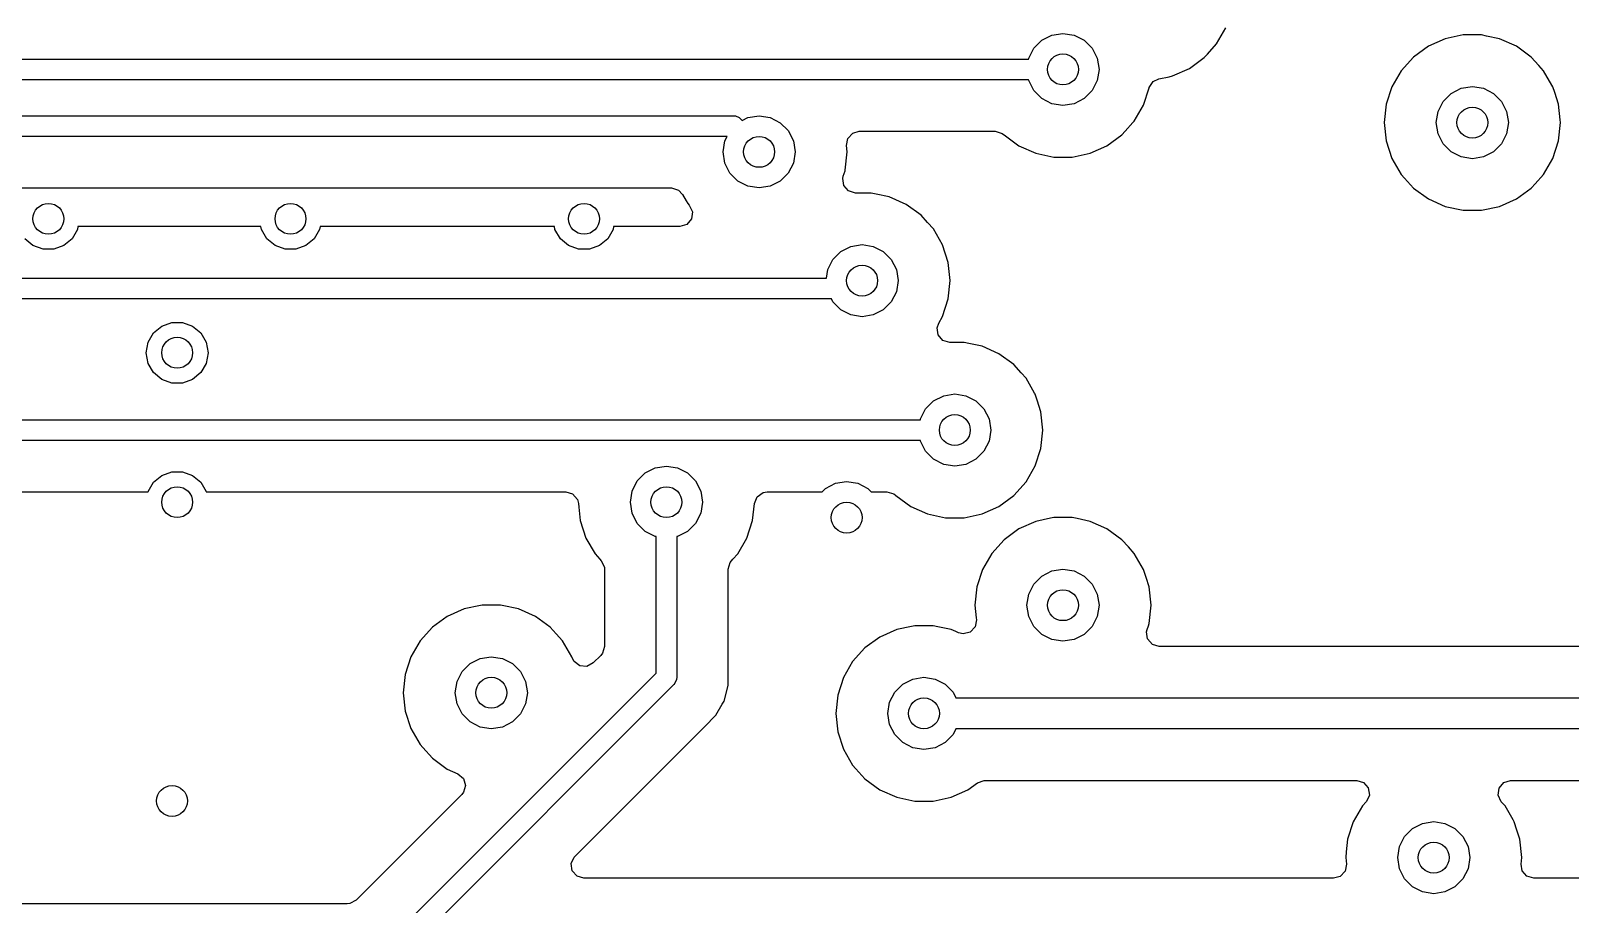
# Model space of a CAD drawing. Extents: x 70 to 224, y -154 to -54.
# Drawn here: x 145.18 to 160.12, y -128.85 to -120.38 of the extents above; entities that cross this region are included whole.
import ezdxf

# ---------------------------------------------------------------- set-up
doc = ezdxf.new("R2010")
doc.units = 0
doc.layers.add('BLACK', color=7, linetype='CONTINUOUS')

msp = doc.modelspace()

# ---------------------------------------------------------------- linework, layer by layer
at = {"layer": 'BLACK', "linetype": 'CONTINUOUS'}
for p, q in [((154.994275, -120.466844), (155.091844, -120.41713)), ((155.091844, -120.41713), (155.2, -120.4)), ((155.2, -120.4), (155.308156, -120.41713)), ((155.308156, -120.41713), (155.405725, -120.466844)), ((156.691859, -120.502665), (156.78125, -120.347835)), ((158.910728, -120.45272), (158.747408, -120.525435)), ((158.910733, -120.452718), (158.910728, -120.45272)), ((159.054954, -120.422063), (158.910733, -120.452718)), ((159.085609, -120.415548), (159.054954, -120.422063)), ((159.264391, -120.415548), (159.085609, -120.415548)), ((159.311594, -120.425581), (159.264391, -120.415548)), ((159.439265, -120.452718), (159.311594, -120.425581)), ((159.439267, -120.452719), (159.439265, -120.452718)), ((159.602593, -120.525436), (159.439267, -120.452719)), ((154.86713, -120.641844), (154.916844, -120.544275)), ((154.916844, -120.544275), (154.994275, -120.466844)), ((155.405725, -120.466844), (155.483156, -120.544275)), ((155.483156, -120.544275), (155.53287, -120.641844)), ((156.572299, -120.63545), (156.601818, -120.602665)), ((156.601818, -120.602665), (156.691859, -120.502665)), ((158.747408, -120.525435), (158.602768, -120.630523)), ((159.74723, -120.630522), (159.602593, -120.525436)), ((140.884315, -120.65), (154.865838, -120.65)), ((154.865838, -120.65), (154.86713, -120.641844)), ((155.53287, -120.641844), (155.55, -120.75)), ((155.55, -120.75), (155.53287, -120.858156)), ((156.264267, -120.813329), (156.427593, -120.740612)), ((156.427593, -120.740612), (156.57223, -120.635526)), ((156.57223, -120.635526), (156.572299, -120.63545)), ((158.48314, -120.763384), (158.39375, -120.918212)), ((158.602768, -120.630523), (158.48314, -120.763384)), ((159.747231, -120.630523), (159.74723, -120.630522)), ((159.747232, -120.630524), (159.747231, -120.630523)), ((159.747235, -120.630526), (159.747232, -120.630524)), ((159.820003, -120.711344), (159.747235, -120.630526)), ((159.866859, -120.763383), (159.820003, -120.711344)), ((159.946782, -120.901814), (159.866859, -120.763383)), ((154.865838, -120.85), (140.842893, -120.85)), ((154.86713, -120.858156), (154.865838, -120.85)), ((154.916844, -120.955725), (154.86713, -120.858156)), ((155.53287, -120.858156), (155.483156, -120.955725)), ((156.03743, -120.924929), (156.076867, -120.867254)), ((156.076867, -120.867254), (156.129579, -120.841957)), ((156.129579, -120.841957), (156.231843, -120.820221)), ((156.231843, -120.820221), (156.264263, -120.81333)), ((156.264263, -120.81333), (156.264263, -120.813329)), ((156.264263, -120.813329), (156.264267, -120.813329)), ((159.956249, -120.918212), (159.946782, -120.901814)), ((154.994275, -121.033156), (154.916844, -120.955725)), ((155.091844, -121.08287), (154.994275, -121.033156)), ((155.405725, -121.033156), (155.308156, -121.08287)), ((155.483156, -120.955725), (155.405725, -121.033156)), ((155.98125, -121.097835), (156.036497, -120.927803)), ((156.036497, -120.927799), (156.03743, -120.924929)), ((156.036497, -120.927803), (156.036497, -120.927799)), ((158.393747, -120.918218), (158.338504, -121.08824)), ((158.39375, -120.918212), (158.393747, -120.918218)), ((158.84213, -121.157892), (158.891844, -121.060323)), ((158.891844, -121.060323), (158.969275, -120.982892)), ((158.969275, -120.982892), (159.066844, -120.933178)), ((159.066844, -120.933178), (159.175, -120.916048)), ((159.175, -120.916048), (159.283156, -120.933178)), ((159.283156, -120.933178), (159.380725, -120.982892)), ((159.380725, -120.982892), (159.458156, -121.060323)), ((159.458156, -121.060323), (159.50787, -121.157892)), ((159.956252, -120.918218), (159.956249, -120.918212)), ((159.974308, -120.97379), (159.956252, -120.918218)), ((160.011497, -121.088245), (159.974308, -120.97379)), ((141.75, -121.2), (152, -121.2)), ((152, -121.2), (152.019509, -121.201921)), ((152.019509, -121.201921), (152.055557, -121.216853)), ((152.141844, -121.21713), (152.25, -121.2)), ((152.25, -121.2), (152.358156, -121.21713)), ((155.2, -121.1), (155.091844, -121.08287)), ((155.308156, -121.08287), (155.2, -121.1)), ((155.891859, -121.252665), (155.98125, -121.097835)), ((158.338503, -121.088242), (158.319815, -121.266048)), ((158.338504, -121.08824), (158.338503, -121.088242)), ((158.825, -121.266048), (158.84213, -121.157892)), ((159.50787, -121.157892), (159.525, -121.266048)), ((160.027465, -121.240173), (160.011497, -121.088245)), ((152.055557, -121.216853), (152.070711, -121.229289)), ((152.070711, -121.229289), (152.086666, -121.245244)), ((152.086666, -121.245244), (152.141844, -121.21713)), ((152.358156, -121.21713), (152.455725, -121.266844)), ((152.455725, -121.266844), (152.533156, -121.344275)), ((152.533156, -121.344275), (152.58287, -121.441844)), ((153.158911, -121.367709), (153.221932, -121.3505)), ((153.221932, -121.3505), (154.541271, -121.3505)), ((154.541271, -121.3505), (154.60831, -121.370185)), ((155.773104, -121.384556), (155.803768, -121.3505)), ((155.803768, -121.3505), (155.879809, -121.266048)), ((155.879809, -121.266048), (155.891859, -121.252665)), ((158.319815, -121.266048), (158.338503, -121.443853)), ((158.84213, -121.374204), (158.825, -121.266048)), ((159.525, -121.266048), (159.50787, -121.374204)), ((160.011497, -121.443851), (160.030185, -121.266048)), ((160.030185, -121.266048), (160.027465, -121.240173)), ((151.938451, -121.4), (141.791421, -121.4)), ((151.9, -121.55), (151.91713, -121.441844)), ((151.91713, -121.441844), (151.938451, -121.4)), ((152.58287, -121.441844), (152.6, -121.55)), ((153.098611, -121.487459), (153.11118, -121.418733)), ((153.105185, -121.55), (153.098611, -121.487459)), ((153.11118, -121.418733), (153.158911, -121.367709)), ((154.60831, -121.370185), (154.624245, -121.382351)), ((154.624245, -121.382351), (154.627766, -121.385521)), ((154.627766, -121.385521), (154.62777, -121.385526)), ((154.62777, -121.385526), (154.772407, -121.490612)), ((154.772407, -121.490612), (154.935733, -121.563329)), ((155.464267, -121.563329), (155.627593, -121.490612)), ((155.627593, -121.490612), (155.77223, -121.385526)), ((155.77223, -121.385526), (155.773104, -121.384556)), ((158.338503, -121.443853), (158.338504, -121.443855)), ((158.338504, -121.443855), (158.393747, -121.613877)), ((158.891844, -121.471773), (158.84213, -121.374204)), ((158.969275, -121.549204), (158.891844, -121.471773)), ((159.458156, -121.471773), (159.380725, -121.549204)), ((159.50787, -121.374204), (159.458156, -121.471773)), ((159.95625, -121.613883), (160.011497, -121.443851)), ((151.91713, -121.658156), (151.9, -121.55)), ((151.966844, -121.755725), (151.91713, -121.658156)), ((152.58287, -121.658156), (152.533156, -121.755725)), ((152.6, -121.55), (152.58287, -121.658156)), ((153.086497, -121.727803), (153.105185, -121.55)), ((154.935733, -121.563329), (155.110609, -121.6005)), ((155.110609, -121.6005), (155.11061, -121.6005)), ((155.11061, -121.6005), (155.289389, -121.6005)), ((155.289389, -121.6005), (155.289391, -121.6005)), ((155.289391, -121.6005), (155.464267, -121.563329)), ((158.393747, -121.613877), (158.39375, -121.613883)), ((158.39375, -121.613883), (158.483141, -121.768713)), ((159.066844, -121.598918), (158.969275, -121.549204)), ((159.175, -121.616048), (159.066844, -121.598918)), ((159.283156, -121.598918), (159.175, -121.616048)), ((159.380725, -121.549204), (159.283156, -121.598918)), ((159.866859, -121.768713), (159.95625, -121.613883)), ((152.044275, -121.833156), (151.966844, -121.755725)), ((152.533156, -121.755725), (152.455725, -121.833156)), ((153.062397, -121.807853), (153.067204, -121.787183)), ((153.072341, -121.877011), (153.062397, -121.807853)), ((153.067204, -121.787183), (153.084174, -121.734952)), ((153.084174, -121.734952), (153.086497, -121.727803)), ((158.483141, -121.768713), (158.516186, -121.805413)), ((158.516186, -121.805413), (158.602764, -121.901569)), ((159.784623, -121.860045), (159.866859, -121.768713)), ((143.3295, -121.9005), (151.398697, -121.9005)), ((151.398697, -121.9005), (151.465736, -121.920185)), ((151.465736, -121.920185), (151.506084, -121.9625)), ((152.141844, -121.88287), (152.044275, -121.833156)), ((152.25, -121.9), (152.141844, -121.88287)), ((152.358156, -121.88287), (152.25, -121.9)), ((152.455725, -121.833156), (152.358156, -121.88287)), ((153.118096, -121.929815), (153.072341, -121.877011)), ((153.185135, -121.9495), (153.118096, -121.929815)), ((153.339391, -121.9495), (153.185135, -121.9495)), ((153.386594, -121.959533), (153.339391, -121.9495)), ((153.514265, -121.98667), (153.386594, -121.959533)), ((158.602764, -121.901569), (158.602767, -121.901571)), ((158.602767, -121.901571), (158.60277, -121.901574)), ((158.60277, -121.901574), (158.747407, -122.00666)), ((159.602593, -122.00666), (159.74723, -121.901574)), ((159.74723, -121.901574), (159.748198, -121.9005)), ((159.748198, -121.9005), (159.784623, -121.860045)), ((151.506084, -121.9625), (151.54188, -122.0245)), ((151.54188, -122.0245), (151.558141, -122.052665)), ((151.558141, -122.052665), (151.571523, -122.067527)), ((151.571523, -122.067527), (151.601753, -122.130519)), ((153.514267, -121.986671), (153.514265, -121.98667)), ((153.677593, -122.059388), (153.514267, -121.986671)), ((153.82223, -122.164474), (153.677593, -122.059388)), ((158.747407, -122.00666), (158.910733, -122.079377)), ((158.910733, -122.079377), (159.085609, -122.116548)), ((159.264391, -122.116548), (159.439267, -122.079377)), ((159.439267, -122.079377), (159.602593, -122.00666)), ((151.548388, -122.25352), (151.481736, -122.274478)), ((151.593129, -122.199854), (151.548388, -122.25352)), ((151.601753, -122.130519), (151.593129, -122.199854)), ((153.822231, -122.164475), (153.82223, -122.164474)), ((153.822232, -122.164476), (153.822231, -122.164475)), ((153.822235, -122.164478), (153.822232, -122.164476)), ((153.885102, -122.2343), (153.822235, -122.164478)), ((153.941859, -122.297335), (153.885102, -122.2343)), ((159.085609, -122.116548), (159.08561, -122.116548)), ((159.08561, -122.116548), (159.264389, -122.116548)), ((159.264389, -122.116548), (159.264391, -122.116548)), ((145.2, -122.459808), (145.120187, -122.392836)), ((145.579813, -122.392836), (145.5, -122.459808)), ((145.631908, -122.302606), (145.579813, -122.392836)), ((145.636864, -122.2745), (145.631908, -122.302606)), ((147.413136, -122.2745), (145.636864, -122.2745)), ((147.418092, -122.302606), (147.413136, -122.2745)), ((147.470187, -122.392836), (147.418092, -122.302606)), ((147.55, -122.459808), (147.470187, -122.392836)), ((147.929813, -122.392836), (147.85, -122.459808)), ((147.981908, -122.302606), (147.929813, -122.392836)), ((147.986864, -122.2745), (147.981908, -122.302606)), ((150.263136, -122.2745), (147.986864, -122.2745)), ((150.268092, -122.302606), (150.263136, -122.2745)), ((150.320187, -122.392836), (150.268092, -122.302606)), ((150.4, -122.459808), (150.320187, -122.392836)), ((150.779813, -122.392836), (150.7, -122.459808)), ((150.831908, -122.302606), (150.779813, -122.392836)), ((150.836864, -122.2745), (150.831908, -122.302606)), ((151.479374, -122.2745), (150.836864, -122.2745)), ((151.481736, -122.274478), (151.479374, -122.2745)), ((154.03125, -122.452165), (153.941859, -122.297335)), ((145.297906, -122.495442), (145.2, -122.459808)), ((145.402094, -122.495442), (145.297906, -122.495442)), ((145.5, -122.459808), (145.402094, -122.495442)), ((147.647906, -122.495442), (147.55, -122.459808)), ((147.752094, -122.495442), (147.647906, -122.495442)), ((147.85, -122.459808), (147.752094, -122.495442)), ((150.497906, -122.495442), (150.4, -122.459808)), ((150.602094, -122.495442), (150.497906, -122.495442)), ((150.7, -122.459808), (150.602094, -122.495442)), ((152.966844, -122.594275), (153.044275, -122.516844)), ((153.044275, -122.516844), (153.141844, -122.46713)), ((153.141844, -122.46713), (153.25, -122.45)), ((153.25, -122.45), (153.358156, -122.46713)), ((153.358156, -122.46713), (153.455725, -122.516844)), ((153.455725, -122.516844), (153.533156, -122.594275)), ((154.086497, -122.622197), (154.03125, -122.452165)), ((152.90396, -122.775), (152.91713, -122.691844)), ((152.91713, -122.691844), (152.966844, -122.594275)), ((153.533156, -122.594275), (153.58287, -122.691844)), ((153.58287, -122.691844), (153.6, -122.8)), ((154.105185, -122.8), (154.086497, -122.622197)), ((142.705, -122.775), (152.90396, -122.775)), ((153.6, -122.8), (153.58287, -122.908156)), ((154.086497, -122.977803), (154.105185, -122.8)), ((152.951189, -122.975), (142.705, -122.975)), ((152.966844, -123.005725), (152.951189, -122.975)), ((153.044275, -123.083156), (152.966844, -123.005725)), ((153.533156, -123.005725), (153.455725, -123.083156)), ((153.58287, -122.908156), (153.533156, -123.005725)), ((154.03125, -123.147835), (154.086497, -122.977803)), ((153.141844, -123.13287), (153.044275, -123.083156)), ((153.25, -123.15), (153.141844, -123.13287)), ((153.358156, -123.13287), (153.25, -123.15)), ((153.455725, -123.083156), (153.358156, -123.13287)), ((153.994133, -123.212123), (154.03125, -123.147835)), ((146.370187, -123.307164), (146.45, -123.240192)), ((146.45, -123.240192), (146.547906, -123.204558)), ((146.547906, -123.204558), (146.652094, -123.204558)), ((146.652094, -123.204558), (146.75, -123.240192)), ((146.75, -123.240192), (146.829813, -123.307164)), ((153.977987, -123.257853), (153.993338, -123.2135)), ((153.987931, -123.327011), (153.977987, -123.257853)), ((153.993338, -123.2135), (153.994133, -123.212123)), ((146.3, -123.5), (146.318092, -123.397394)), ((146.318092, -123.397394), (146.370187, -123.307164)), ((146.829813, -123.307164), (146.881908, -123.397394)), ((146.881908, -123.397394), (146.9, -123.5)), ((154.033686, -123.379815), (153.987931, -123.327011)), ((154.100725, -123.3995), (154.033686, -123.379815)), ((154.239391, -123.3995), (154.100725, -123.3995)), ((154.286594, -123.409533), (154.239391, -123.3995)), ((154.414265, -123.43667), (154.286594, -123.409533)), ((154.414267, -123.436671), (154.414265, -123.43667)), ((154.577593, -123.509388), (154.414267, -123.436671)), ((146.318092, -123.602606), (146.3, -123.5)), ((146.370187, -123.692836), (146.318092, -123.602606)), ((146.881908, -123.602606), (146.829813, -123.692836)), ((146.9, -123.5), (146.881908, -123.602606)), ((154.72223, -123.614474), (154.577593, -123.509388)), ((146.45, -123.759808), (146.370187, -123.692836)), ((146.829813, -123.692836), (146.75, -123.759808)), ((154.722231, -123.614475), (154.72223, -123.614474)), ((154.722232, -123.614476), (154.722231, -123.614475)), ((154.722235, -123.614478), (154.722232, -123.614476)), ((154.795003, -123.695296), (154.722235, -123.614478)), ((154.841859, -123.747335), (154.795003, -123.695296)), ((154.924471, -123.890424), (154.841859, -123.747335)), ((146.547906, -123.795442), (146.45, -123.759808)), ((146.652094, -123.795442), (146.547906, -123.795442)), ((146.75, -123.759808), (146.652094, -123.795442)), ((154.041844, -123.91713), (154.15, -123.9)), ((154.15, -123.9), (154.258156, -123.91713)), ((154.931249, -123.902164), (154.924471, -123.890424)), ((154.931252, -123.90217), (154.931249, -123.902164)), ((154.950171, -123.960398), (154.931252, -123.90217)), ((153.81713, -124.141844), (153.866844, -124.044275)), ((153.866844, -124.044275), (153.944275, -123.966844)), ((153.944275, -123.966844), (154.041844, -123.91713)), ((154.258156, -123.91713), (154.355725, -123.966844)), ((154.355725, -123.966844), (154.433156, -124.044275)), ((154.433156, -124.044275), (154.48287, -124.141844)), ((154.986497, -124.072197), (154.950171, -123.960398)), ((142.465001, -124.15), (153.815838, -124.15)), ((153.815838, -124.15), (153.81713, -124.141844)), ((154.48287, -124.141844), (154.5, -124.25)), ((155.005185, -124.25), (154.986497, -124.072197)), ((153.815838, -124.35), (142.506422, -124.35)), ((153.81713, -124.358156), (153.815838, -124.35)), ((154.5, -124.25), (154.48287, -124.358156)), ((154.986497, -124.427803), (155.005185, -124.25)), ((153.866844, -124.455725), (153.81713, -124.358156)), ((153.944275, -124.533156), (153.866844, -124.455725)), ((154.433156, -124.455725), (154.355725, -124.533156)), ((154.48287, -124.358156), (154.433156, -124.455725)), ((154.93125, -124.597835), (154.986497, -124.427803)), ((151.144275, -124.666844), (151.241844, -124.61713)), ((151.241844, -124.61713), (151.35, -124.6)), ((151.35, -124.6), (151.458156, -124.61713)), ((151.458156, -124.61713), (151.555725, -124.666844)), ((154.041844, -124.58287), (153.944275, -124.533156)), ((154.15, -124.6), (154.041844, -124.58287)), ((154.258156, -124.58287), (154.15, -124.6)), ((154.355725, -124.533156), (154.258156, -124.58287)), ((154.841859, -124.752665), (154.93125, -124.597835)), ((146.318092, -124.847394), (146.370187, -124.757164)), ((146.370187, -124.757164), (146.45, -124.690192)), ((146.45, -124.690192), (146.547906, -124.654558)), ((146.547906, -124.654558), (146.652094, -124.654558)), ((146.652094, -124.654558), (146.75, -124.690192)), ((146.75, -124.690192), (146.829813, -124.757164)), ((146.829813, -124.757164), (146.881908, -124.847394)), ((151.01713, -124.841844), (151.066844, -124.744275)), ((151.066844, -124.744275), (151.144275, -124.666844)), ((151.555725, -124.666844), (151.633156, -124.744275)), ((151.633156, -124.744275), (151.68287, -124.841844)), ((152.894275, -124.816844), (152.991844, -124.76713)), ((152.991844, -124.76713), (153.1, -124.75)), ((153.1, -124.75), (153.208156, -124.76713)), ((153.208156, -124.76713), (153.305725, -124.816844)), ((154.72223, -124.885526), (154.841859, -124.752665)), ((144.282456, -124.8505), (146.317544, -124.8505)), ((146.317544, -124.8505), (146.318092, -124.847394)), ((146.881908, -124.847394), (146.882456, -124.8505)), ((146.882456, -124.8505), (150.372707, -124.8505)), ((150.372707, -124.8505), (150.439746, -124.870185)), ((150.439746, -124.870185), (150.485501, -124.922989)), ((150.485501, -124.922989), (150.496027, -124.961536)), ((151, -124.95), (151.01713, -124.841844)), ((151.68287, -124.841844), (151.7, -124.95)), ((152.203972, -124.961537), (152.230557, -124.896924)), ((152.230557, -124.896924), (152.287854, -124.856939)), ((152.287854, -124.856939), (152.327293, -124.8505)), ((152.327293, -124.8505), (152.860619, -124.8505)), ((152.860619, -124.8505), (152.894275, -124.816844)), ((153.305725, -124.816844), (153.339381, -124.8505)), ((153.339381, -124.8505), (153.491271, -124.8505)), ((153.491271, -124.8505), (153.55831, -124.870185)), ((153.55831, -124.870185), (153.574245, -124.882351)), ((153.574245, -124.882351), (153.577766, -124.885521)), ((153.577766, -124.885521), (153.57777, -124.885526)), ((153.57777, -124.885526), (153.722407, -124.990612)), ((154.577593, -124.990612), (154.72223, -124.885526)), ((150.496027, -124.961536), (150.499867, -124.998068)), ((150.499867, -124.998068), (150.513503, -125.127805)), ((151.01713, -125.058156), (151, -124.95)), ((151.066844, -125.155725), (151.01713, -125.058156)), ((151.68287, -125.058156), (151.633156, -125.155725)), ((151.7, -124.95), (151.68287, -125.058156)), ((152.186497, -125.127803), (152.203972, -124.961537)), ((153.722407, -124.990612), (153.885733, -125.063329)), ((153.885733, -125.063329), (154.060609, -125.1005)), ((154.239391, -125.1005), (154.414267, -125.063329)), ((154.414267, -125.063329), (154.577593, -124.990612)), ((150.513503, -125.127805), (150.513504, -125.127807)), ((150.513504, -125.127807), (150.568747, -125.297829)), ((151.144275, -125.233156), (151.066844, -125.155725)), ((151.241844, -125.28287), (151.144275, -125.233156)), ((151.555725, -125.233156), (151.458156, -125.28287)), ((151.633156, -125.155725), (151.555725, -125.233156)), ((152.13125, -125.297835), (152.186497, -125.127803)), ((154.060609, -125.1005), (154.06061, -125.1005)), ((154.06061, -125.1005), (154.239389, -125.1005)), ((154.239389, -125.1005), (154.239391, -125.1005)), ((154.772408, -125.209387), (154.627768, -125.314475)), ((154.935728, -125.136672), (154.772408, -125.209387)), ((154.935733, -125.13667), (154.935728, -125.136672)), ((155.079954, -125.106015), (154.935733, -125.13667)), ((155.110609, -125.0995), (155.079954, -125.106015)), ((155.289391, -125.0995), (155.110609, -125.0995)), ((155.336594, -125.109533), (155.289391, -125.0995)), ((155.464265, -125.13667), (155.336594, -125.109533)), ((155.464267, -125.136671), (155.464265, -125.13667)), ((155.627593, -125.209388), (155.464267, -125.136671)), ((155.77223, -125.314474), (155.627593, -125.209388)), ((150.568747, -125.297829), (150.56875, -125.297835)), ((150.56875, -125.297835), (150.658141, -125.452665)), ((151.25, -125.284161), (151.241844, -125.28287)), ((151.25, -126.608578), (151.25, -125.284161)), ((151.458156, -125.28287), (151.45, -125.284161)), ((151.45, -125.284161), (151.45, -126.65)), ((152.041859, -125.452665), (152.13125, -125.297835)), ((154.627768, -125.314475), (154.50814, -125.447336)), ((155.772231, -125.314475), (155.77223, -125.314474)), ((155.772232, -125.314476), (155.772231, -125.314475)), ((155.772235, -125.314478), (155.772232, -125.314476)), ((155.834746, -125.383905), (155.772235, -125.314478)), ((155.891859, -125.447335), (155.834746, -125.383905)), ((150.658141, -125.452665), (150.7039, -125.503485)), ((150.7039, -125.503485), (150.71765, -125.518756)), ((150.71765, -125.518756), (150.74788, -125.581747)), ((151.9505, -125.601728), (151.970185, -125.534689)), ((151.970185, -125.534689), (151.98235, -125.518756)), ((151.98235, -125.518756), (151.9961, -125.503485)), ((151.9961, -125.503485), (152.041859, -125.452665)), ((154.50814, -125.447336), (154.41875, -125.602164)), ((155.981249, -125.602164), (155.891859, -125.447335)), ((150.74788, -125.581747), (150.7495, -125.601728)), ((150.7495, -125.601728), (150.7495, -126.349902)), ((151.9505, -126.56333), (151.9505, -125.601728)), ((154.418747, -125.60217), (154.363504, -125.772192)), ((154.41875, -125.602164), (154.418747, -125.60217)), ((154.916844, -125.744275), (154.994275, -125.666844)), ((154.994275, -125.666844), (155.091844, -125.61713)), ((155.091844, -125.61713), (155.2, -125.6)), ((155.2, -125.6), (155.308156, -125.61713)), ((155.308156, -125.61713), (155.405725, -125.666844)), ((155.405725, -125.666844), (155.483156, -125.744275)), ((155.981252, -125.60217), (155.981249, -125.602164)), ((156.006542, -125.680005), (155.981252, -125.60217)), ((156.036497, -125.772197), (156.006542, -125.680005)), ((154.363503, -125.772194), (154.344868, -125.9495)), ((154.363504, -125.772192), (154.363503, -125.772194)), ((154.85, -125.95), (154.86713, -125.841844)), ((154.86713, -125.841844), (154.916844, -125.744275)), ((155.483156, -125.744275), (155.53287, -125.841844)), ((155.53287, -125.841844), (155.55, -125.95)), ((156.055185, -125.95), (156.036497, -125.772197)), ((149.385728, -125.986672), (149.222408, -126.059387)), ((149.385733, -125.98667), (149.385728, -125.986672)), ((149.543729, -125.953088), (149.385733, -125.98667)), ((149.560609, -125.9495), (149.543729, -125.953088)), ((149.739391, -125.9495), (149.560609, -125.9495)), ((149.756271, -125.953088), (149.739391, -125.9495)), ((149.914265, -125.98667), (149.756271, -125.953088)), ((149.914267, -125.986671), (149.914265, -125.98667)), ((150.077593, -126.059388), (149.914267, -125.986671)), ((154.344868, -125.9495), (154.344815, -125.95)), ((154.344815, -125.95), (154.357658, -126.072195)), ((154.86713, -126.058156), (154.85, -125.95)), ((155.55, -125.95), (155.53287, -126.058156)), ((156.036497, -126.127803), (156.055185, -125.95)), ((149.222408, -126.059387), (149.077768, -126.164475)), ((150.22223, -126.164474), (150.077593, -126.059388)), ((154.35978, -126.092377), (154.347211, -126.161107)), ((154.357658, -126.072195), (154.35978, -126.092377)), ((154.916844, -126.155725), (154.86713, -126.058156)), ((155.53287, -126.058156), (155.483156, -126.155725)), ((156.029447, -126.1495), (156.036497, -126.127803)), ((149.077768, -126.164475), (148.95814, -126.297336)), ((150.222231, -126.164475), (150.22223, -126.164474)), ((150.222232, -126.164476), (150.222231, -126.164475)), ((150.222235, -126.164478), (150.222232, -126.164476)), ((150.280554, -126.229249), (150.222235, -126.164478)), ((150.341859, -126.297335), (150.280554, -126.229249)), ((153.422408, -126.259387), (153.277768, -126.364475)), ((153.585728, -126.186672), (153.422408, -126.259387)), ((153.585733, -126.18667), (153.585728, -126.186672)), ((153.729954, -126.156015), (153.585733, -126.18667)), ((153.760609, -126.1495), (153.729954, -126.156015)), ((153.939391, -126.1495), (153.760609, -126.1495)), ((153.986594, -126.159533), (153.939391, -126.1495)), ((154.114265, -126.18667), (153.986594, -126.159533)), ((154.114267, -126.186671), (154.114265, -126.18667)), ((154.158977, -126.206577), (154.114267, -126.186671)), ((154.186024, -126.218619), (154.158977, -126.206577)), ((154.231738, -126.229249), (154.186024, -126.218619)), ((154.299479, -126.212131), (154.231738, -126.229249)), ((154.347211, -126.161107), (154.299479, -126.212131)), ((154.994275, -126.233156), (154.916844, -126.155725)), ((155.091844, -126.28287), (154.994275, -126.233156)), ((155.2, -126.3), (155.091844, -126.28287)), ((155.308156, -126.28287), (155.2, -126.3)), ((155.405725, -126.233156), (155.308156, -126.28287)), ((155.483156, -126.155725), (155.405725, -126.233156)), ((156.012397, -126.207853), (156.017204, -126.187183)), ((156.022341, -126.277011), (156.012397, -126.207853)), ((156.017204, -126.187183), (156.029447, -126.1495)), ((156.068096, -126.329815), (156.022341, -126.277011)), ((148.95814, -126.297336), (148.86875, -126.452164)), ((150.43125, -126.452165), (150.341859, -126.297335)), ((150.713181, -126.437584), (150.639896, -126.510868)), ((150.729815, -126.416941), (150.713181, -126.437584)), ((150.7495, -126.349902), (150.729815, -126.416941)), ((153.277768, -126.364475), (153.15814, -126.497336)), ((156.135135, -126.3495), (156.068096, -126.329815)), ((172.596843, -126.3495), (156.135135, -126.3495)), ((148.868747, -126.45217), (148.813504, -126.622192)), ((148.86875, -126.452164), (148.868747, -126.45217)), ((149.366844, -126.594275), (149.444275, -126.516844)), ((149.444275, -126.516844), (149.541844, -126.46713)), ((149.541844, -126.46713), (149.65, -126.45)), ((149.65, -126.45), (149.758156, -126.46713)), ((149.758156, -126.46713), (149.855725, -126.516844)), ((149.855725, -126.516844), (149.933156, -126.594275)), ((150.434284, -126.461503), (150.43125, -126.452165)), ((150.452947, -126.497496), (150.434284, -126.461503)), ((150.508881, -126.539367), (150.452947, -126.497496)), ((150.578572, -126.544352), (150.508881, -126.539367)), ((150.639896, -126.510868), (150.578572, -126.544352)), ((151.950501, -126.563348), (151.9505, -126.56333)), ((151.950501, -126.570943), (151.950501, -126.563348)), ((151.950501, -126.729057), (151.950501, -126.570943)), ((153.15814, -126.497336), (153.06875, -126.652164)), ((148.508578, -129.35), (151.25, -126.608578)), ((151.420711, -126.720711), (148.620711, -129.520711)), ((148.813503, -126.622194), (148.794815, -126.8)), ((148.813504, -126.622192), (148.813503, -126.622194)), ((149.3, -126.8), (149.31713, -126.691844)), ((149.31713, -126.691844), (149.366844, -126.594275)), ((149.933156, -126.594275), (149.98287, -126.691844)), ((149.98287, -126.691844), (150, -126.8)), ((151.433147, -126.705557), (151.420711, -126.720711)), ((151.448079, -126.669509), (151.433147, -126.705557)), ((151.45, -126.65), (151.448079, -126.669509)), ((151.909577, -126.881785), (151.950501, -126.729057)), ((153.068747, -126.65217), (153.013504, -126.822192)), ((153.06875, -126.652164), (153.068747, -126.65217)), ((153.566844, -126.794275), (153.644275, -126.716844)), ((153.644275, -126.716844), (153.741844, -126.66713)), ((153.741844, -126.66713), (153.85, -126.65)), ((153.85, -126.65), (153.958156, -126.66713)), ((153.958156, -126.66713), (154.055725, -126.716844)), ((154.055725, -126.716844), (154.133156, -126.794275)), ((148.794815, -126.8), (148.813503, -126.977805)), ((149.31713, -126.908156), (149.3, -126.8)), ((150, -126.8), (149.98287, -126.908156)), ((151.892758, -126.910916), (151.909577, -126.881785)), ((153.013503, -126.822194), (152.994815, -127)), ((153.013504, -126.822192), (153.013503, -126.822194)), ((153.5, -127), (153.51713, -126.891844)), ((153.51713, -126.891844), (153.566844, -126.794275)), ((154.133156, -126.794275), (154.161549, -126.85)), ((154.161549, -126.85), (174.7, -126.85)), ((148.813503, -126.977805), (148.813504, -126.977807)), ((148.813504, -126.977807), (148.868747, -127.147829)), ((149.366844, -127.005725), (149.31713, -126.908156)), ((149.444275, -127.083156), (149.366844, -127.005725)), ((149.933156, -127.005725), (149.855725, -127.083156)), ((149.98287, -126.908156), (149.933156, -127.005725)), ((151.718716, -127.13052), (151.83052, -127.018716)), ((151.83052, -127.018716), (151.892758, -126.910916)), ((152.994815, -127), (153.013503, -127.177805)), ((153.51713, -127.108156), (153.5, -127)), ((148.868747, -127.147829), (148.86875, -127.147835)), ((148.86875, -127.147835), (148.958141, -127.302665)), ((149.541844, -127.13287), (149.444275, -127.083156)), ((149.65, -127.15), (149.541844, -127.13287)), ((149.758156, -127.13287), (149.65, -127.15)), ((149.855725, -127.083156), (149.758156, -127.13287)), ((150.765534, -128.083701), (151.708506, -127.140727)), ((151.708506, -127.140727), (151.708511, -127.140724)), ((151.708511, -127.140724), (151.718714, -127.13052)), ((151.718714, -127.13052), (151.718716, -127.13052)), ((153.013503, -127.177805), (153.013504, -127.177807)), ((153.013504, -127.177807), (153.068747, -127.347829)), ((153.566844, -127.205725), (153.51713, -127.108156)), ((154.161549, -127.15), (154.133156, -127.205725)), ((174.637868, -127.15), (154.161549, -127.15)), ((148.958141, -127.302665), (148.984142, -127.331542)), ((148.984142, -127.331542), (149.077764, -127.435521)), ((153.644275, -127.283156), (153.566844, -127.205725)), ((153.741844, -127.33287), (153.644275, -127.283156)), ((153.85, -127.35), (153.741844, -127.33287)), ((153.958156, -127.33287), (153.85, -127.35)), ((154.055725, -127.283156), (153.958156, -127.33287)), ((154.133156, -127.205725), (154.055725, -127.283156)), ((149.077764, -127.435521), (149.077767, -127.435523)), ((149.077767, -127.435523), (149.07777, -127.435526)), ((149.07777, -127.435526), (149.222407, -127.540612)), ((153.068747, -127.347829), (153.06875, -127.347835)), ((153.06875, -127.347835), (153.158141, -127.502665)), ((149.222407, -127.540612), (149.325878, -127.58668)), ((149.325878, -127.58668), (149.379114, -127.631929)), ((149.379114, -127.631929), (149.399436, -127.698778)), ((153.158141, -127.502665), (153.189067, -127.537012)), ((153.189067, -127.537012), (153.277764, -127.635521)), ((153.277764, -127.635521), (153.277767, -127.635523)), ((153.277767, -127.635523), (153.27777, -127.635526)), ((153.27777, -127.635526), (153.422407, -127.740612)), ((149.363123, -127.78764), (148.337584, -128.813181)), ((149.380391, -127.766002), (149.363123, -127.78764)), ((149.399436, -127.698778), (149.380391, -127.766002)), ((153.422407, -127.740612), (153.585733, -127.813329)), ((154.114267, -127.813329), (154.277593, -127.740612)), ((154.277593, -127.740612), (154.369025, -127.674182)), ((154.369025, -127.674182), (154.434831, -127.650702)), ((154.434831, -127.650702), (154.441911, -127.6505)), ((154.441911, -127.6505), (158.051884, -127.6505)), ((158.051884, -127.6505), (158.118923, -127.670185)), ((158.118923, -127.670185), (158.164678, -127.722989)), ((158.164678, -127.722989), (158.174622, -127.792147)), ((159.425736, -127.794481), (159.434361, -127.725146)), ((159.434361, -127.725146), (159.479102, -127.67148)), ((159.479102, -127.67148), (159.545755, -127.650522)), ((159.545755, -127.650522), (159.548116, -127.6505)), ((159.548116, -127.6505), (160.800088, -127.6505)), ((153.585733, -127.813329), (153.760609, -127.8505)), ((153.760609, -127.8505), (153.76061, -127.8505)), ((153.76061, -127.8505), (153.939389, -127.8505)), ((153.939389, -127.8505), (153.939391, -127.8505)), ((153.939391, -127.8505), (154.114267, -127.813329)), ((158.10814, -127.897336), (158.01875, -128.052164)), ((158.144034, -127.857472), (158.10814, -127.897336)), ((158.145597, -127.855703), (158.144034, -127.857472)), ((158.174622, -127.792147), (158.145597, -127.855703)), ((159.455965, -127.857471), (159.425736, -127.794481)), ((159.491859, -127.897335), (159.455965, -127.857471)), ((159.569705, -128.032169), (159.491859, -127.897335)), ((150.461416, -128.387819), (150.765534, -128.083701)), ((158.018747, -128.05217), (157.963504, -128.222192)), ((158.01875, -128.052164), (158.018747, -128.05217)), ((158.594275, -128.116844), (158.691844, -128.06713)), ((158.691844, -128.06713), (158.8, -128.05)), ((158.8, -128.05), (158.908156, -128.06713)), ((158.908156, -128.06713), (159.005725, -128.116844)), ((159.581249, -128.052164), (159.569705, -128.032169)), ((159.581252, -128.05217), (159.581249, -128.052164)), ((159.607425, -128.132723), (159.581252, -128.05217)), ((157.963503, -128.222194), (157.950695, -128.344053)), ((157.963504, -128.222192), (157.963503, -128.222194)), ((158.46713, -128.291844), (158.516844, -128.194275)), ((158.516844, -128.194275), (158.594275, -128.116844)), ((159.005725, -128.116844), (159.083156, -128.194275)), ((159.083156, -128.194275), (159.13287, -128.291844)), ((159.636497, -128.222197), (159.607425, -128.132723)), ((159.655185, -128.4), (159.636497, -128.222197)), ((157.950695, -128.344053), (157.944815, -128.4)), ((158.45, -128.4), (158.46713, -128.291844)), ((159.13287, -128.291844), (159.15, -128.4)), ((150.426359, -128.457853), (150.455384, -128.394297)), ((150.436303, -128.527011), (150.426359, -128.457853)), ((150.482058, -128.579815), (150.436303, -128.527011)), ((150.455384, -128.394297), (150.461416, -128.387819)), ((157.93882, -128.531267), (157.891089, -128.582291)), ((157.951388, -128.46254), (157.93882, -128.531267)), ((157.944815, -128.4), (157.951388, -128.46254)), ((158.46713, -128.508156), (158.45, -128.4)), ((158.516844, -128.605725), (158.46713, -128.508156)), ((159.13287, -128.508156), (159.083156, -128.605725)), ((159.15, -128.4), (159.13287, -128.508156)), ((159.648611, -128.46254), (159.655185, -128.4)), ((159.659138, -128.527011), (159.648611, -128.46254)), ((159.704893, -128.579815), (159.659138, -128.527011)), ((150.549097, -128.5995), (150.482058, -128.579815)), ((157.828068, -128.5995), (150.549097, -128.5995)), ((157.891089, -128.582291), (157.828068, -128.5995)), ((158.594275, -128.683156), (158.516844, -128.605725)), ((158.691844, -128.73287), (158.594275, -128.683156)), ((159.005725, -128.683156), (158.908156, -128.73287)), ((159.083156, -128.605725), (159.005725, -128.683156)), ((159.771932, -128.5995), (159.704893, -128.579815)), ((164.731111, -128.5995), (159.771932, -128.5995)), ((148.337584, -128.813181), (148.276261, -128.846666)), ((158.8, -128.75), (158.691844, -128.73287)), ((158.908156, -128.73287), (158.8, -128.75)), ((148.249903, -128.8495), (142.059112, -128.8495)), ((148.276261, -128.846666), (148.249903, -128.8495))]:
    msp.add_line(p, q, dxfattribs=at)
at = {"layer": 'BLACK'}
for centre in [(155.2, -120.75), (159.175, -121.266048), (152.25, -121.55), (145.35, -122.2), (147.7, -122.2), (150.55, -122.2), (153.25, -122.8), (146.6, -123.5), (154.15, -124.25), (146.6, -124.95), (151.35, -124.95), (153.1, -125.1), (155.2, -125.95), (149.65, -126.8), (153.85, -127), (146.55, -127.85), (158.8, -128.4)]:
    msp.add_circle(centre, 0.15, dxfattribs=at)

doc.saveas('drawing.dxf')
